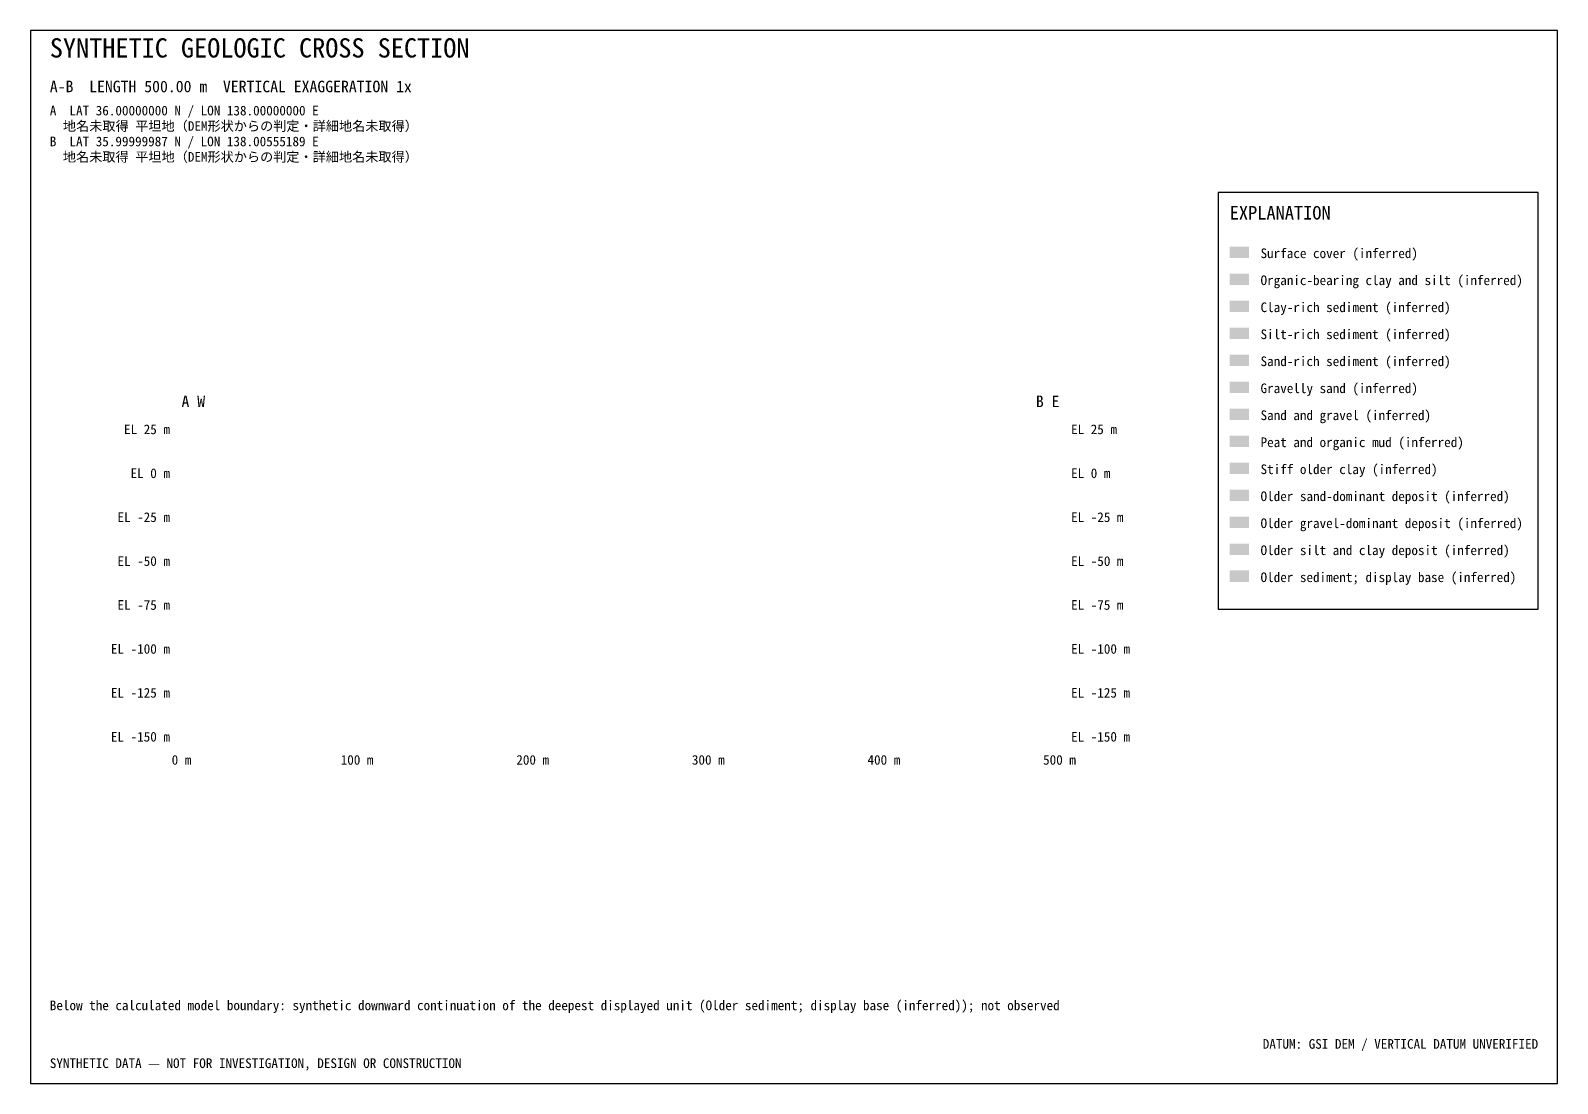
# Model space of a CAD drawing. Extents: x -26 to 2908, y -157 to 285.
# Drawn here: x 1512 to 1908, y 12 to 285 of the extents above; entities that cross this region are included whole.
import ezdxf
from ezdxf.enums import TextEntityAlignment as Align

# ---------------------------------------------------------------- set-up
doc = ezdxf.new("R2010")
doc.units = 0
doc.header["$MEASUREMENT"] = 0
doc.layers.add('91_モデル空間図面_GEO_EN', color=7, linetype='Continuous')
doc.styles.add('MS_GOTHIC', font='MS Gothic.ttf')

msp = doc.modelspace()

# ---------------------------------------------------------------- linework, layer by layer
at = {"layer": '91_モデル空間図面_GEO_EN', "linetype": 'Continuous'}
for points in [[(1512, 12), (1908, 12), (1908, 285), (1512, 285)], [(1820, 135), (1903, 135), (1903, 243), (1820, 243)]]:
    msp.add_lwpolyline(points, close=True, dxfattribs=at)
at = {"layer": '91_モデル空間図面_GEO_EN', "color": 45, "linetype": 'Continuous', "true_color": 0x9b805e}
msp.add_solid([(1823, 226), (1828, 226), (1823, 229), (1828, 229)], dxfattribs=at)
at = {"layer": '91_モデル空間図面_GEO_EN', "color": 8, "linetype": 'Continuous', "true_color": 0x7f8b7a}
msp.add_solid([(1823, 219), (1828, 219), (1823, 222), (1828, 222)], dxfattribs=at)
at = {"layer": '91_モデル空間図面_GEO_EN', "color": 253, "linetype": 'Continuous', "true_color": 0x98a6a3}
msp.add_solid([(1823, 212), (1828, 212), (1823, 215), (1828, 215)], dxfattribs=at)
at = {"layer": '91_モデル空間図面_GEO_EN', "color": 253, "linetype": 'Continuous', "true_color": 0xaaa99d}
msp.add_solid([(1823, 205), (1828, 205), (1823, 208), (1828, 208)], dxfattribs=at)
at = {"layer": '91_モデル空間図面_GEO_EN', "color": 43, "linetype": 'Continuous', "true_color": 0xd6bd76}
msp.add_solid([(1823, 198), (1828, 198), (1823, 201), (1828, 201)], dxfattribs=at)
at = {"layer": '91_モデル空間図面_GEO_EN', "color": 33, "linetype": 'Continuous', "true_color": 0xbf9b69}
msp.add_solid([(1823, 191), (1828, 191), (1823, 194), (1828, 194)], dxfattribs=at)
at = {"layer": '91_モデル空間図面_GEO_EN', "color": 45, "linetype": 'Continuous', "true_color": 0xaa8564}
msp.add_solid([(1823, 184), (1828, 184), (1823, 187), (1828, 187)], dxfattribs=at)
at = {"layer": '91_モデル空間図面_GEO_EN', "color": 251, "linetype": 'Continuous', "true_color": 0x665b45}
msp.add_solid([(1823, 177), (1828, 177), (1823, 180), (1828, 180)], dxfattribs=at)
at = {"layer": '91_モデル空間図面_GEO_EN', "color": 252, "linetype": 'Continuous', "true_color": 0x7d8988}
msp.add_solid([(1823, 170), (1828, 170), (1823, 173), (1828, 173)], dxfattribs=at)
at = {"layer": '91_モデル空間図面_GEO_EN', "color": 33, "linetype": 'Continuous', "true_color": 0xb8a477}
msp.add_solid([(1823, 163), (1828, 163), (1823, 166), (1828, 166)], dxfattribs=at)
at = {"layer": '91_モデル空間図面_GEO_EN', "color": 35, "linetype": 'Continuous', "true_color": 0x92765f}
msp.add_solid([(1823, 156), (1828, 156), (1823, 159), (1828, 159)], dxfattribs=at)
at = {"layer": '91_モデル空間図面_GEO_EN', "color": 8, "linetype": 'Continuous', "true_color": 0x747f7d}
msp.add_solid([(1823, 149), (1828, 149), (1823, 152), (1828, 152)], dxfattribs=at)
at = {"layer": '91_モデル空間図面_GEO_EN', "color": 251, "linetype": 'Continuous', "true_color": 0x666866}
msp.add_solid([(1823, 142), (1828, 142), (1823, 145), (1828, 145)], dxfattribs=at)

# ---------------------------------------------------------------- texts
at = {"layer": '91_モデル空間図面_GEO_EN', "linetype": 'Continuous', "style": 'MS_GOTHIC'}
for s, height, p in [('SYNTHETIC GEOLOGIC CROSS SECTION', 5, (1517, 278)), ('A-B  LENGTH 500.00 m  VERTICAL EXAGGERATION 1x', 3, (1517, 269)), ('A  LAT 36.00000000 N / LON 138.00000000 E', 2.5, (1517, 263)), ('  地名未取得 平坦地（DEM形状からの判定・詳細地名未取得）', 2.5, (1517, 259)), ('B  LAT 35.99999987 N / LON 138.00555189 E', 2.5, (1517, 255)), ('  地名未取得 平坦地（DEM形状からの判定・詳細地名未取得）', 2.5, (1517, 251)), ('EXPLANATION', 3.5, (1823, 236)), ('Surface cover (inferred)', 2.5, (1831, 226)), ('Organic-bearing clay and silt (inferred)', 2.5, (1831, 219)), ('Clay-rich sediment (inferred)', 2.5, (1831, 212)), ('Silt-rich sediment (inferred)', 2.5, (1831, 205)), ('Sand-rich sediment (inferred)', 2.5, (1831, 198)), ('A W', 3, (1551.15, 187.35)), ('Gravelly sand (inferred)', 2.5, (1831, 191)), ('Sand and gravel (inferred)', 2.5, (1831, 184)), ('EL 25 m', 2.5, (1781.85, 180.35)), ('Peat and organic mud (inferred)', 2.5, (1831, 177)), ('EL 0 m', 2.5, (1781.85, 168.96)), ('Stiff older clay (inferred)', 2.5, (1831, 170)), ('Older sand-dominant deposit (inferred)', 2.5, (1831, 163)), ('EL -25 m', 2.5, (1781.85, 157.58)), ('Older gravel-dominant deposit (inferred)', 2.5, (1831, 156)), ('Older silt and clay deposit (inferred)', 2.5, (1831, 149)), ('EL -50 m', 2.5, (1781.85, 146.19)), ('Older sediment; display base (inferred)', 2.5, (1831, 142)), ('EL -75 m', 2.5, (1781.85, 134.81)), ('EL -100 m', 2.5, (1781.85, 123.42)), ('EL -125 m', 2.5, (1781.85, 112.04)), ('EL -150 m', 2.5, (1781.85, 100.65)), ('Below the calculated model boundary: synthetic downward continuation of the deepest displayed unit (Older sediment; display base (inferred)); not observed', 2.5, (1517, 31)), ('SYNTHETIC DATA — NOT FOR INVESTIGATION, DESIGN OR CONSTRUCTION', 2.5, (1517, 16))]:
    msp.add_text(s, height=height, dxfattribs=at).set_placement(p)
for s, height, p in [('B E', 3, (1778.85, 187.35)), ('EL 25 m', 2.5, (1548.15, 180.35)), ('EL 0 m', 2.5, (1548.15, 168.96)), ('EL -25 m', 2.5, (1548.15, 157.58)), ('EL -50 m', 2.5, (1548.15, 146.19)), ('EL -75 m', 2.5, (1548.15, 134.81)), ('EL -100 m', 2.5, (1548.15, 123.42)), ('EL -125 m', 2.5, (1548.15, 112.04)), ('EL -150 m', 2.5, (1548.15, 100.65)), ('DATUM: GSI DEM / VERTICAL DATUM UNVERIFIED', 2.5, (1903, 21))]:
    msp.add_text(s, height=height, dxfattribs=at).set_placement(p, align=Align.RIGHT)
for s, p in [('0 m', (1551.15, 94.65)), ('100 m', (1596.69, 94.65)), ('200 m', (1642.23, 94.65)), ('300 m', (1687.77, 94.65)), ('400 m', (1733.31, 94.65)), ('500 m', (1778.85, 94.65))]:
    msp.add_text(s, height=2.5, dxfattribs=at).set_placement(p, align=Align.CENTER)

doc.saveas('drawing.dxf')
